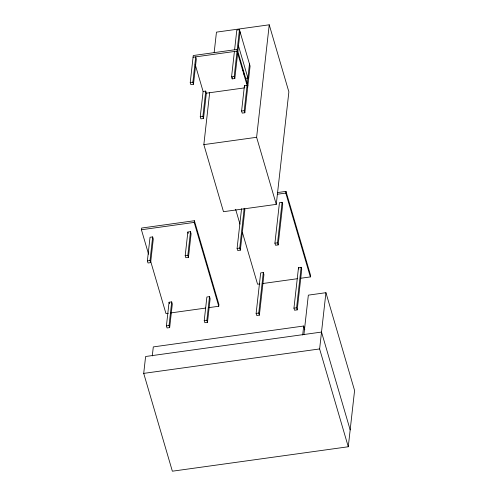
<?xml version="1.0" encoding="UTF-8"?>
<svg xmlns="http://www.w3.org/2000/svg" width="496" height="496" viewBox="0 0 496 496"><rect width="100%" height="100%" fill="white"/><g stroke="black" fill="none" stroke-linecap="round" stroke-linejoin="round"><path stroke-width="0.74" d="M148.589 254.231L141.416 229.747L141.608 228.055L194.382 220.726L218.934 304.569L218.748 306.255L208.804 307.638M147.38 260.896L150.034 237.274L152.669 236.908L153.283 239.004L150.635 262.626L147.994 262.992L147.38 260.896L150.021 260.53L152.669 236.908M303.924 334.515L308.345 295.139L325.934 292.696L354.584 390.513L348.273 446.76L172.36 471.2L143.71 373.383L145.607 356.506L321.52 332.066L350.164 429.883M152.291 355.911L153.301 346.909L303.707 326.015L304.792 329.728M193.483 84.258L192.87 82.162L195.709 56.854L196.323 58.95L193.483 84.258L190.842 84.63L190.228 82.534L193.26 55.533L237.237 49.42L247.876 85.752M166.414 325.878L169.062 302.25L171.703 301.884L172.317 303.98L169.663 327.602L167.028 327.974L166.414 325.878L169.049 325.506L171.703 301.884M203.1 91.456L205.735 91.09L206.348 93.186L203.509 118.494L200.874 118.86L200.26 116.765L203.1 91.456L195.182 64.43M185.2 255.645L187.854 232.016L190.489 231.651L191.103 233.746L188.455 257.374L185.814 257.74L185.2 255.645L187.841 255.273L190.489 231.651M203.509 118.494L202.895 116.399L205.735 91.09M218.748 306.255L194.19 222.413L194.382 220.726M214.142 52.793L216.461 32.135L269.235 24.8L288.877 91.872L276.26 204.371L223.485 211.699L203.844 144.627L209.678 92.591M237.665 53.208L234.825 78.517L232.184 78.883L231.57 76.787L234.41 51.479M234.602 49.786L236.809 30.101L239.444 29.735L250.089 66.067L244.85 112.753L242.209 113.119L241.595 111.023L244.435 85.715L247.076 85.343L244.237 110.658L244.85 112.753M204.234 320.621L206.882 296.999L209.523 296.633L210.137 298.728L207.483 322.35L204.848 322.716L204.234 320.621L206.869 320.255L209.523 296.633M232.184 78.883L232.357 77.351M234.825 78.517L234.211 76.421L239.444 29.735M237.851 51.516L240.058 31.831M247.262 83.657L249.476 63.972M244.485 208.264L244.894 209.665L240.349 250.164L237.708 250.53L237.094 248.434L241.552 208.698M240.349 250.164L239.735 248.068L244.193 208.332M276.26 204.371L256.612 137.293L269.235 24.8M256.128 313.41L260.667 272.912L263.308 272.546L263.922 274.641L259.377 315.14L256.742 315.506L256.128 313.41L258.763 313.044L263.308 272.546M274.914 243.176L279.459 202.678L282.1 202.312L282.714 204.408L278.169 244.906L275.528 245.272L274.914 243.176L277.555 242.811L282.1 202.312M300.415 278.299L310.353 276.917L285.801 193.074L285.987 191.388L277.574 192.553M293.948 308.152L298.493 267.66L301.128 267.288L301.742 269.384L297.203 309.882L294.562 310.254L293.948 308.152L296.589 307.787L301.128 267.288M302.696 335.011L303.707 326.015M310.353 276.917L310.546 275.23L285.987 191.388M348.273 446.76L319.622 348.942L325.934 292.696M193.068 57.22L237.051 51.113L247.69 87.439M190.228 82.534L192.87 82.162M231.57 76.787L234.211 76.421M245.26 78.399L247.895 78.033L238.483 45.892M206.348 93.186L244.292 87.916M200.26 116.765L202.895 116.399M241.595 111.023L244.237 110.658M203.844 144.627L256.612 137.293M277.388 194.24L285.801 193.074M141.416 229.747L194.19 222.413M237.094 248.434L239.735 248.068M259.879 283.929L257.579 284.245L242.37 232.308M262.936 283.501L297.352 278.721M168.268 313.267L165.974 313.59L150.548 260.908M170.562 312.951L205.747 308.059M143.71 373.383L319.622 348.942M242.259 68.175L242.904 70.364M243.759 73.284L244.404 75.479M298.493 267.66L298.902 269.055M244.435 85.715L244.844 87.11M277.555 242.811L278.169 244.906M296.589 307.787L297.203 309.882M235.631 209.306L239.977 224.149M258.763 313.044L259.377 315.14M187.854 232.016L188.263 233.418M187.841 255.273L188.455 257.374M206.869 320.255L207.483 322.35M169.062 302.25L169.471 303.651M150.021 260.53L150.635 262.626M169.049 325.506L169.663 327.602"/></g></svg>
